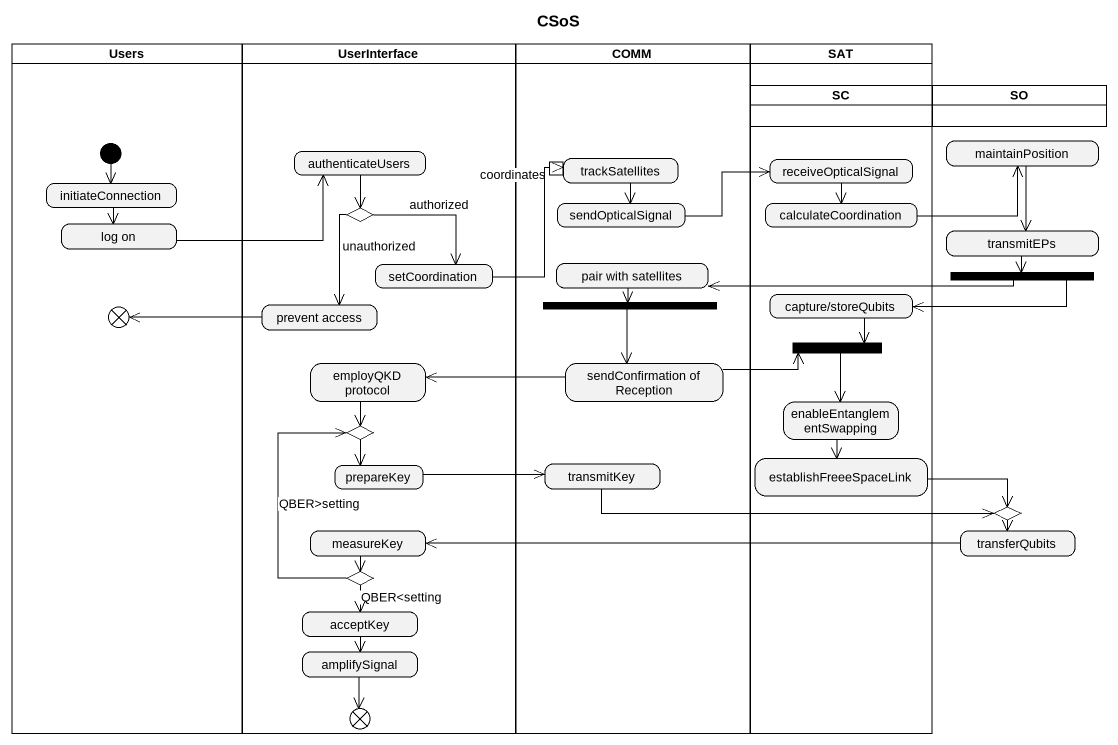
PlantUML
@startuml
title CSoS
hide empty description
state Users <<partition>> {
  state initiateConnection
  state "log on" as log_on
  state flowfinal1 <<end>>
  [*] --> initiateConnection
}
state UserInterface <<partition>> {
  state authenticateUsers
  state choice1 <<choice>>
  state setCoordination
  state "prevent access" as prevent_access
  state "employQKD protocol" as employQKD_protocol
  state choice2 <<choice>>
  state prepareKey
  state measureKey
  state choice4 <<choice>>
  state acceptKey
  state amplifySignal
  state flowfinal2 <<end>>
}
state COMM <<partition>> {
  state trackSatellites {
    state coordinates <<inputPin>>
  }
  state sendOpticalSignal
  state "pair with satellites" as pair_with_satellites
  state fork2 <<fork>>
  state "sendConfirmation of Reception" as sendConfirmation_of
  state transmitKey
}
state SAT <<partition>> {
  state SC <<partition>>
  state receiveOpticalSignal
  state calculateCoordination
  state "capture/storeQubits" as capture_storeQubits
  state fork3 <<join>>
  state enableEntanglementSwapping
  state establishFreeeSpaceLink
}
state SO <<partition>>
state maintainPosition
state transmitEPs
state fork1 <<fork>>
state transferQubits
state choice3 <<choice>>
initiateConnection --> log_on
authenticateUsers --> choice1
trackSatellites --> sendOpticalSignal
receiveOpticalSignal --> calculateCoordination
maintainPosition --> transmitEPs
log_on -right-> authenticateUsers
choice1 --> setCoordination : authorized
choice1 --> prevent_access : unauthorized
sendOpticalSignal -right-> receiveOpticalSignal
calculateCoordination -right-> maintainPosition
transmitEPs --> fork1
setCoordination -right-> trackSatellites
pair_with_satellites --> fork2
fork1 -left-> pair_with_satellites
fork1 -left-> capture_storeQubits
prevent_access -left-> flowfinal1
fork2 --> sendConfirmation_of
capture_storeQubits --> fork3
employQKD_protocol --> choice2
sendConfirmation_of -left-> employQKD_protocol
sendConfirmation_of -right-> fork3
fork3 --> enableEntanglementSwapping
choice2 --> prepareKey
enableEntanglementSwapping --> establishFreeeSpaceLink
prepareKey -right-> transmitKey
transmitKey -right-> choice3
establishFreeeSpaceLink -right-> choice3
measureKey --> choice4
transferQubits -left-> measureKey
choice3 --> transferQubits
choice4 -up-> choice2 : QBER>setting
choice4 --> acceptKey : QBER<setting
acceptKey --> amplifySignal
amplifySignal --> flowfinal2
@enduml
